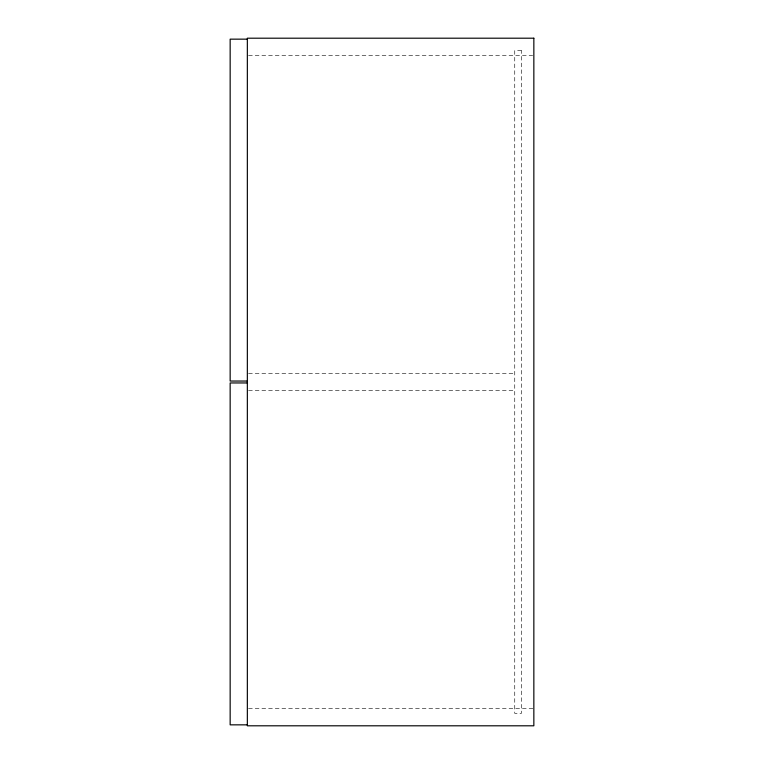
<?xml version="1.0" encoding="UTF-8"?>
<svg xmlns="http://www.w3.org/2000/svg" width="764" height="764" viewBox="0 0 764 764"><rect width="100%" height="100%" fill="white"/><g stroke="black" fill="none" stroke-linecap="round" stroke-linejoin="round"><path stroke-width="0.57" stroke-dasharray="3.82 2.86" d="M248.529 55.39L532.661 55.39M248.539 373.405L514.745 373.405M248.539 390.595L514.745 390.595M248.529 708.61L533.845 708.61M521.43 50.615L514.745 50.615L514.745 713.385L521.43 713.385L521.43 50.615"/><path stroke-width="1.15" d="M247.345 39.155L230.155 39.155L230.155 381.045L247.345 381.045M247.345 382.955L230.155 382.955L230.155 724.845L247.345 724.845M533.845 38.2L247.345 38.2L247.345 725.8L533.845 725.8L533.845 38.2"/></g></svg>
